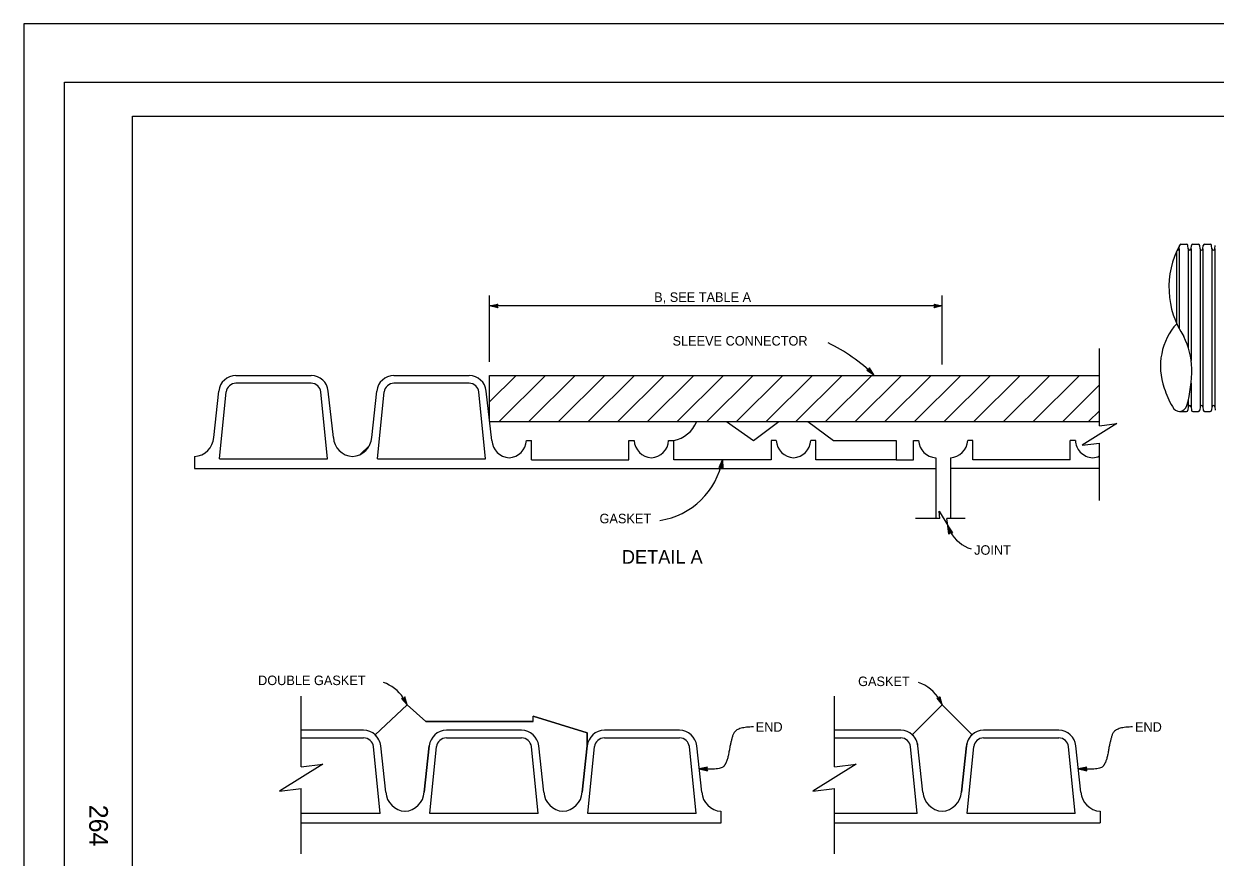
# Model space of a CAD drawing. Extents: x -894 to 866, y -472 to 714.
# Drawn here: x -894 to -18, y 100 to 714 of the extents above; entities that cross this region are included whole.
import ezdxf

# ---------------------------------------------------------------- set-up
doc = ezdxf.new("R2010")
doc.units = 0
for name, color, linetype in [('56 Stage 3 Anno', 7, 'Continuous'), ('57 Undefined', 7, 'Continuous'), ('60 Nongeo Data', 7, 'Continuous'), ('border_PLOTTING-ELEMENTS', 7, 'Continuous'), ('border_rw_22x34_Cut_Lines', 7, 'Continuous'), ('border_SHEET', 7, 'Continuous'), ('border_WITHIN-BORDER-anno', 7, 'Continuous')]:
    doc.layers.add(name, color=color, linetype=linetype)

msp = doc.modelspace()

# ---------------------------------------------------------------- linework, layer by layer
at = {"layer": '56 Stage 3 Anno'}
for p, q in [((-551.4, 464.66), (-551.4, 513.6)), ((-218.38, 462.75), (-218.38, 513.6)), ((-218.38, 505.88), (-551.4, 505.88)), ((-551.4, 505.88), (-551.4, 505.88)), ((-545.33, 507.23), (-545.33, 507.23)), ((-545.33, 504.52), (-545.33, 504.52)), ((-224.46, 507.24), (-224.46, 507.24)), ((-224.46, 504.53), (-224.46, 504.53)), ((-218.38, 505.88), (-218.38, 505.88)), ((-102.8, 417.69), (-102.8, 474.62)), ((-273.87, 458.54), (-273.87, 458.54)), ((-271.89, 460.38), (-271.89, 460.38)), ((-268.74, 455.02), (-268.74, 455.02)), ((-120.52, 406.78), (-124.32, 406.78)), ((-102.8, 362.52), (-102.8, 404.89)), ((-382.5, 386.88), (-382.5, 386.88)), ((-380.09, 392.62), (-380.09, 392.62)), ((-379.84, 386.4), (-379.84, 386.4)), ((-220.16, 349.46), (-238.22, 349.46)), ((-201.61, 349.46), (-214.96, 349.46)), ((-212.61, 339.49), (-214.29, 344.06)), ((-214.29, 344.06), (-214.29, 344.06)), ((-213.46, 337.89), (-213.46, 337.89)), ((-210.93, 338.83), (-210.93, 338.83)), ((-690.02, 166.57), (-690.02, 218.46)), ((-616.14, 216.81), (-616.14, 216.81)), ((-614.93, 217.41), (-612.1, 212.08)), ((-613.75, 218.07), (-613.75, 218.07)), ((-612.1, 212.08), (-612.1, 212.08)), ((-297.62, 166.57), (-297.62, 218.46)), ((-222.36, 217.01), (-222.36, 217.01)), ((-220.32, 215.91), (-218.48, 212.14)), ((-219.93, 218.19), (-219.93, 218.19)), ((-218.48, 212.14), (-218.48, 212.14)), ((-397.17, 165), (-397.17, 165)), ((-391.09, 166.35), (-391.09, 166.35)), ((-391.09, 163.65), (-391.09, 163.65)), ((-118.23, 165), (-118.23, 165)), ((-112.15, 166.35), (-112.15, 166.35)), ((-112.15, 163.65), (-112.15, 163.65)), ((-690.02, 102.55), (-690.02, 150.57)), ((-297.62, 102.55), (-297.62, 150.57))]:
    msp.add_line(p, q, dxfattribs=at)
for points in [[(-545.33, 504.52), (-551.4, 505.88), (-545.33, 507.23), (-545.54, 506.87), (-549.99, 505.88), (-545.54, 504.88), (-545.76, 505.24), (-548.6, 505.88), (-545.76, 506.51), (-545.97, 506.15), (-547.21, 505.88), (-545.97, 505.6), (-546.14, 505.88), (-545.33, 507.23), (-546.14, 505.88)], [(-224.46, 507.24), (-218.38, 505.88), (-224.46, 504.53), (-224.24, 504.89), (-219.79, 505.88), (-224.24, 506.88), (-224.03, 506.52), (-221.18, 505.88), (-224.03, 505.25), (-223.81, 505.61), (-222.58, 505.88), (-223.81, 506.16), (-223.65, 505.88), (-224.46, 504.53), (-223.65, 505.88)], [(-273.87, 458.54), (-268.74, 455.02), (-271.89, 460.38), (-272.01, 459.98), (-269.7, 456.05), (-273.46, 458.63), (-273.05, 458.72), (-270.65, 457.06), (-272.12, 459.58), (-272.24, 459.18), (-271.6, 458.09), (-272.64, 458.81), (-272.33, 458.87), (-271.89, 460.38), (-272.33, 458.87)], [(-382.5, 386.88), (-380.09, 392.62), (-379.84, 386.4), (-380.16, 386.68), (-380.34, 391.23), (-382.11, 387.03), (-381.72, 387.18), (-380.59, 389.87), (-380.47, 386.96), (-380.79, 387.23), (-380.84, 388.49), (-381.33, 387.33), (-381.03, 387.44), (-379.84, 386.4), (-381.03, 387.44)], [(-213.46, 337.89), (-214.29, 344.06), (-210.93, 338.83), (-211.34, 338.91), (-213.8, 342.74), (-213.2, 338.22), (-212.94, 338.54), (-213.33, 341.44), (-211.75, 338.98), (-212.16, 339.06), (-212.84, 340.12), (-212.68, 338.87), (-212.47, 339.12), (-210.93, 338.83), (-212.47, 339.12)], [(-616.14, 216.81), (-612.1, 212.08), (-613.75, 218.08), (-613.97, 217.72), (-612.76, 213.32), (-615.72, 216.79), (-615.31, 216.77), (-613.41, 214.55), (-614.19, 217.36), (-614.4, 217), (-614.07, 215.78), (-614.89, 216.75), (-614.57, 216.73), (-613.75, 218.08), (-614.57, 216.73)], [(-222.36, 217.01), (-218.48, 212.14), (-219.93, 218.19), (-220.16, 217.84), (-219.09, 213.41), (-221.95, 216.97), (-221.53, 216.94), (-219.71, 214.66), (-220.39, 217.49), (-220.62, 217.14), (-220.32, 215.91), (-221.11, 216.9), (-220.79, 216.87), (-219.93, 218.19), (-220.79, 216.87)], [(-391.09, 166.35), (-397.17, 165), (-391.09, 163.65), (-391.31, 164.01), (-395.76, 164.99), (-391.31, 165.99), (-391.52, 165.64), (-394.37, 165), (-391.53, 164.37), (-391.74, 164.73), (-392.97, 165), (-391.74, 165.28), (-391.9, 165), (-391.09, 163.65), (-391.9, 165)], [(-112.15, 166.35), (-118.23, 165), (-112.15, 163.65), (-112.37, 164.01), (-116.82, 164.99), (-112.37, 165.99), (-112.58, 165.64), (-115.43, 165), (-112.58, 164.37), (-112.8, 164.73), (-114.03, 165), (-112.8, 165.28), (-112.96, 165), (-112.15, 163.65), (-112.96, 165)]]:
    msp.add_lwpolyline(points, close=True, dxfattribs=at)
for points in [[(-102.8, 417.69), (-90, 419.29), (-115.6, 403.29), (-102.8, 404.89)], [(-220.16, 349.46), (-220.81, 354.66), (-214.31, 344.26), (-214.96, 349.46)], [(-690.02, 166.57), (-674.02, 168.57), (-706.02, 148.57), (-690.02, 150.57)], [(-297.62, 166.57), (-281.63, 168.57), (-313.62, 148.57), (-297.62, 150.57)]]:
    msp.add_lwpolyline(points, dxfattribs=at)
for centre, radius, start, end in [((-355.52, 367.15), 123.49, 45.35814, 64.53798), ((-434.22, 402.4), 55.01, 278.44638, 349.758), ((-187.8, 354.27), 28.88, 210.7799, 251.10098), ((-638.9, 201.32), 28.88, 33.87102, 71.10098), ((-245.28, 201.39), 28.88, 30.19051, 71.10098)]:
    msp.add_arc(centre, radius, start, end, dxfattribs=at)
for points in [[(-357.31, 195.92), (-370.56, 195.92), (-374.17, 184.47), (-376.48, 170.31), (-381.37, 163.99), (-397.17, 165)], [(-78.37, 195.92), (-91.62, 195.92), (-95.23, 184.47), (-97.54, 170.31), (-102.43, 163.99), (-118.23, 165)]]:
    msp.add_open_spline(points, degree=2, dxfattribs=at)
at = {"layer": '57 Undefined'}
for p, q in [((-551.4, 454.71), (-102.8, 454.71)), ((-551.4, 420.73), (-102.8, 420.73)), ((-524.28, 406.78), (-520.49, 406.78)), ((-520.49, 392.62), (-520.49, 406.78)), ((-448.88, 392.62), (-448.88, 406.78)), ((-239.69, 392.62), (-239.69, 406.78)), ((-195.93, 406.78), (-199.72, 406.78)), ((-195.93, 392.62), (-195.93, 406.78)), ((-124.32, 392.62), (-124.32, 406.78)), ((-223.19, 394.09), (-223.19, 386.14)), ((-223.19, 386.14), (-223.19, 349.46)), ((-212.42, 394.09), (-212.42, 386.14)), ((-212.42, 386.14), (-212.42, 349.46))]:
    msp.add_line(p, q, dxfattribs=at)
for centre, major_axis, start_param, end_param in [((-537.81, 407.56), (13.55, 0), 4.773615, 6.225745), ((-222.36, 407.56), (-13.55, 0), 0.05744, 1.50957), ((-213.25, 407.56), (13.55, 0), 4.773615, 6.225745)]:
    msp.add_ellipse(centre, major_axis=major_axis, ratio=0.996016, start_param=start_param, end_param=end_param, dxfattribs=at)
at = {"layer": '60 Nongeo Data'}
for p, q in [((-46.2, 545.55), (-46.2, 493.41)), ((-44.08, 547.89), (-43.8, 550.44)), ((-44.08, 547.89), (-43.8, 550.44)), ((-44.08, 547.89), (-44.08, 489.03)), ((-42.86, 551.31), (-38.71, 551.31)), ((-42.86, 551.31), (-38.71, 551.31)), ((-37.48, 547.89), (-37.76, 550.44)), ((-37.48, 547.89), (-37.76, 550.44)), ((-37.48, 547.89), (-37.48, 475.36)), ((-35.36, 547.89), (-35.09, 550.44)), ((-35.36, 547.89), (-35.09, 550.44)), ((-35.36, 547.89), (-35.36, 465.67)), ((-34.14, 551.31), (-29.99, 551.31)), ((-28.76, 547.89), (-29.04, 550.44)), ((-28.76, 547.89), (-28.76, 431.62)), ((-26.65, 547.89), (-26.37, 550.44)), ((-26.65, 547.89), (-26.65, 431.62)), ((-25.42, 551.31), (-21.27, 551.31)), ((-20.05, 547.89), (-20.33, 550.44)), ((-20.05, 547.89), (-20.05, 431.62)), ((-17.93, 547.89), (-17.65, 550.44)), ((-17.93, 547.89), (-17.93, 431.62)), ((-738.02, 454.71), (-682.68, 454.71)), ((-738.02, 454.71), (-682.68, 454.71)), ((-682.68, 448.96), (-738.02, 448.96)), ((-682.68, 448.96), (-735.62, 448.96)), ((-621.8, 454.71), (-566.46, 454.71)), ((-566.46, 448.96), (-621.8, 448.96)), ((-551.4, 435.14), (-531.83, 454.71)), ((-551.4, 420.73), (-551.4, 454.71)), ((-544.26, 420.73), (-510.29, 454.71)), ((-522.45, 420.73), (-488.47, 454.71)), ((-500.63, 420.73), (-466.65, 454.71)), ((-478.81, 420.73), (-444.83, 454.71)), ((-456.99, 420.73), (-423.02, 454.71)), ((-435.18, 420.73), (-401.2, 454.71)), ((-413.36, 420.73), (-379.38, 454.71)), ((-391.54, 420.73), (-357.56, 454.71)), ((-369.72, 420.73), (-335.75, 454.71)), ((-347.91, 420.73), (-313.93, 454.71)), ((-326.09, 420.73), (-292.11, 454.71)), ((-304.27, 420.73), (-270.3, 454.71)), ((-282.45, 420.73), (-248.48, 454.71)), ((-260.64, 420.73), (-226.66, 454.71)), ((-238.82, 420.73), (-204.84, 454.71)), ((-217, 420.73), (-183.03, 454.71)), ((-195.19, 420.73), (-161.21, 454.71)), ((-173.37, 420.73), (-139.39, 454.71)), ((-151.55, 420.73), (-117.57, 454.71)), ((-129.73, 420.73), (-102.8, 447.66)), ((-35.36, 448.9), (-35.36, 431.62)), ((-754.35, 409.08), (-750.64, 443.18)), ((-750.13, 393.34), (-745.21, 442.55)), ((-670.57, 393.34), (-675.49, 442.55)), ((-666.35, 409.08), (-670.06, 443.18)), ((-638.13, 409.08), (-634.42, 443.18)), ((-633.92, 393.34), (-628.99, 442.55)), ((-554.35, 393.34), (-559.27, 442.55)), ((-549.88, 406.76), (-553.84, 443.18)), ((-37.48, 431.62), (-37.76, 429.06)), ((-37.48, 431.62), (-37.76, 429.06)), ((-37.48, 436.24), (-37.48, 431.62)), ((-35.36, 431.62), (-35.09, 429.06)), ((-35.36, 431.62), (-35.09, 429.06)), ((-28.76, 431.62), (-29.04, 429.06)), ((-26.65, 431.62), (-26.37, 429.06)), ((-20.05, 431.62), (-20.33, 429.06)), ((-17.93, 431.62), (-17.65, 429.06)), ((-399.08, 420.73), (-377.15, 420.73)), ((-377.15, 420.73), (-357.39, 406.78)), ((-357.39, 406.78), (-338.56, 420.73)), ((-338.56, 420.73), (-317.2, 420.73)), ((-317.2, 420.73), (-298.36, 406.78)), ((-110.73, 420.73), (-102.8, 428.66)), ((-43.91, 428.2), (-38.71, 428.2)), ((-41.71, 428.2), (-38.71, 428.2)), ((-34.14, 428.2), (-29.99, 428.2)), ((-25.42, 428.2), (-21.27, 428.2)), ((-646.51, 396.49), (-639.63, 403.37)), ((-448.88, 406.78), (-445.09, 406.78)), ((-419.69, 406.78), (-415.9, 406.78)), ((-415.9, 392.62), (-415.9, 406.78)), ((-340.49, 406.78), (-344.28, 406.78)), ((-344.28, 406.78), (-344.28, 392.62)), ((-311.3, 406.78), (-315.09, 406.78)), ((-311.3, 392.62), (-311.3, 406.78)), ((-298.36, 406.78), (-252.37, 406.78)), ((-252.37, 406.78), (-252.37, 392.62)), ((-239.69, 406.78), (-235.89, 406.78)), ((-768.46, 394.97), (-768.46, 386.14)), ((-768.46, 386.14), (-538.38, 386.14)), ((-750.13, 393.34), (-670.57, 393.34)), ((-726.75, 393.34), (-670.57, 393.34)), ((-633.92, 393.34), (-554.35, 393.34)), ((-538.38, 386.14), (-223.19, 386.14)), ((-520.49, 392.62), (-448.88, 392.62)), ((-520.49, 392.62), (-448.88, 392.62)), ((-344.28, 392.62), (-415.9, 392.62)), ((-252.37, 392.62), (-311.3, 392.62)), ((-252.37, 392.62), (-239.69, 392.62)), ((-102.8, 386.14), (-212.42, 386.14)), ((-124.32, 392.62), (-195.93, 392.62)), ((-124.32, 392.62), (-195.93, 392.62)), ((-635.6, 190.18), (-612.1, 212.08)), ((-635.6, 190.18), (-612.1, 212.08)), ((-598.33, 200.01), (-612.1, 212.08)), ((-612.1, 212.08), (-598.33, 200.01)), ((-240.44, 190.18), (-218.48, 212.14)), ((-240.44, 190.18), (-218.48, 212.14)), ((-196.51, 190.18), (-218.48, 212.14)), ((-218.48, 212.14), (-196.51, 190.18)), ((-479.6, 191.47), (-519.38, 203.86)), ((-519.38, 200.01), (-519.38, 203.86)), ((-519.38, 203.86), (-479.6, 191.47)), ((-519.38, 200.01), (-519.38, 203.86)), ((-644.08, 193.57), (-689.89, 193.57)), ((-519.38, 200.01), (-598.33, 200.01)), ((-598.33, 200.01), (-519.38, 200.01)), ((-527.86, 193.57), (-583.2, 193.57)), ((-527.86, 193.57), (-583.2, 193.57)), ((-411.64, 193.57), (-466.98, 193.57)), ((-411.64, 193.57), (-466.98, 193.57)), ((-248.92, 193.57), (-297.5, 193.57)), ((-132.7, 193.57), (-188.04, 193.57)), ((-689.89, 187.83), (-644.08, 187.83)), ((-583.2, 187.83), (-527.86, 187.83)), ((-479.6, 182.05), (-479.6, 191.47)), ((-479.6, 191.47), (-479.6, 182.05)), ((-466.98, 187.83), (-414.04, 187.83)), ((-466.98, 187.83), (-411.64, 187.83)), ((-297.5, 187.83), (-248.92, 187.83)), ((-188.04, 187.83), (-132.7, 187.83)), ((-631.96, 132.21), (-636.89, 181.42)), ((-627.75, 147.94), (-631.46, 182.05)), ((-599.53, 147.94), (-595.82, 182.05)), ((-595.82, 182.05), (-599.53, 147.94)), ((-595.31, 132.21), (-590.39, 181.42)), ((-515.75, 132.21), (-520.67, 181.42)), ((-511.53, 147.94), (-515.24, 182.05)), ((-511.53, 147.94), (-515.24, 182.05)), ((-483.31, 147.94), (-479.6, 182.05)), ((-479.6, 182.05), (-483.31, 147.94)), ((-479.09, 132.21), (-474.17, 181.42)), ((-399.53, 132.21), (-404.45, 181.42)), ((-395.31, 147.94), (-399.02, 182.05)), ((-236.8, 132.21), (-241.73, 181.42)), ((-232.59, 147.94), (-236.3, 182.05)), ((-204.37, 147.94), (-200.66, 182.05)), ((-200.66, 182.05), (-204.37, 147.94)), ((-200.15, 132.21), (-195.23, 181.42)), ((-120.58, 132.21), (-125.51, 181.42)), ((-116.37, 147.94), (-120.08, 182.05)), ((-631.96, 132.21), (-689.89, 132.21)), ((-515.75, 132.21), (-595.31, 132.21)), ((-422.92, 132.21), (-479.09, 132.21)), ((-399.53, 132.21), (-479.09, 132.21)), ((-381.2, 133.83), (-381.2, 125.01)), ((-236.8, 132.21), (-297.5, 132.21)), ((-120.58, 132.21), (-200.15, 132.21)), ((-102.26, 133.83), (-102.26, 125.23)), ((-381.2, 125.01), (-689.89, 125.01)), ((-102.26, 125.01), (-297.5, 125.01))]:
    msp.add_line(p, q, dxfattribs=at)
for points in [[(-627.75, 147.94), (-627.75, 147.94), (-631.46, 182.05)], [(-232.59, 147.94), (-232.59, 147.94), (-236.3, 182.05), (-236.3, 182.05)]]:
    msp.add_lwpolyline(points, dxfattribs=at)
msp.add_arc((-420.24, 429.13), 22.77, 281.01028, 338.33819, dxfattribs=at)
for centre, major_axis, ratio, start_param, end_param in [((16.21, 519.48), (-67.89, 0), 0.975767, 5.79635, 6.861835), ((-45.07, 547.95), (-1.13, 0), 0.996016, 1.112829, 1.50957), ((-45.07, 547.95), (-1.13, 0), 0.996016, 1.172438, 1.50957), ((-45.21, 547.95), (1.13, 0), 0.996016, 4.773615, 6.225745), ((-45.21, 547.95), (1.13, 0), 0.996016, 4.773615, 6.225745), ((-42.83, 550.34), (-0.975, 0), 0.996016, 4.735407, 6.17345), ((-42.83, 550.34), (-0.975, 0), 0.996016, 4.735407, 6.17345), ((-38.73, 550.34), (-0.975, 0), 0.996016, 3.251328, 4.689371), ((-38.73, 550.34), (-0.975, 0), 0.996016, 3.251328, 4.689371), ((-36.35, 547.95), (-1.13, 0), 0.996016, 0.05744, 1.50957), ((-36.35, 547.95), (-1.13, 0), 0.996016, 0.05744, 1.50957), ((-36.49, 547.95), (1.13, 0), 0.996016, 4.773615, 6.225745), ((-36.49, 547.95), (1.13, 0), 0.996016, 4.773615, 6.225745), ((-34.12, 550.34), (-0.975, 0), 0.996016, 4.735407, 6.17345), ((-34.12, 550.34), (-0.975, 0), 0.996016, 4.735407, 6.17345), ((-30.01, 550.34), (-0.975, 0), 0.996016, 3.251328, 4.689371), ((-27.64, 547.95), (-1.13, 0), 0.996016, 0.05744, 1.50957), ((-27.78, 547.95), (1.13, 0), 0.996016, 4.773615, 6.225745), ((-25.4, 550.34), (-0.975, 0), 0.996016, 4.735407, 6.17345), ((-21.3, 550.34), (-0.975, 0), 0.996016, 3.251328, 4.689371), ((-18.92, 547.95), (-1.13, 0), 0.996016, 0.05744, 1.50957), ((-19.06, 547.95), (1.13, 0), 0.996016, 4.773615, 6.225745), ((-19.95, 461.55), (0, 42.85), 0.88539, 0.753982, 1.956425), ((-83.24, 458.3), (0, 52.82), 0.91536, 4.74081, 5.204278), ((-118.25, 458.7), (0, 91.05), 0.91536, 4.420898, 4.724525), ((-737.72, 441.77), (-12.99, 0), 0.996016, 4.735407, 6.17345), ((-738.02, 441.76), (-7.23, 0), 0.996016, 4.712389, 6.17345), ((-682.98, 441.77), (-12.99, 0), 0.996016, 3.251328, 4.689371), ((-682.68, 441.76), (-7.23, 0), 0.996016, 3.251328, 4.712389), ((-621.5, 441.77), (-12.99, 0), 0.996016, 4.735407, 6.17345), ((-621.8, 441.76), (-7.23, 0), 0.996016, 4.712389, 6.17345), ((-566.76, 441.77), (-12.99, 0), 0.996016, 3.251328, 4.689371), ((-566.46, 441.76), (-7.23, 0), 0.996016, 3.251328, 4.712389), ((-7.68, 461.93), (0, -54.38), 0.91536, 5.020733, 5.300858), ((-43.9, 434.49), (0, -6.29), 0.91536, 5.163399, 7.537833), ((-36.35, 431.56), (-1.13, 0), 0.996016, 4.773615, 6.225745), ((-36.35, 431.56), (-1.13, 0), 0.996016, 4.773615, 6.225745), ((-36.49, 431.56), (1.13, 0), 0.996016, 0.05744, 1.50957), ((-36.49, 431.56), (1.13, 0), 0.996016, 0.05744, 1.50957), ((-27.64, 431.56), (-1.13, 0), 0.996016, 4.773615, 6.225745), ((-27.78, 431.56), (1.13, 0), 0.996016, 0.05744, 1.50957), ((-18.92, 431.56), (-1.13, 0), 0.996016, 4.773615, 6.225745), ((-19.06, 431.56), (1.13, 0), 0.996016, 0.05744, 1.50957), ((-38.73, 429.17), (0.975, 0), 0.996016, 4.735407, 6.17345), ((-38.73, 429.17), (0.975, 0), 0.996016, 4.735407, 6.17345), ((-34.12, 429.17), (0.975, 0), 0.996016, 3.251328, 4.689371), ((-34.12, 429.17), (0.975, 0), 0.996016, 3.251328, 4.689371), ((-30.01, 429.17), (0.975, 0), 0.996016, 4.735407, 6.17345), ((-25.4, 429.17), (0.975, 0), 0.996016, 3.251328, 4.689371), ((-21.3, 429.17), (0.975, 0), 0.996016, 4.735407, 6.17345), ((-769.38, 409.94), (15.06, 0), 0.996016, 4.773615, 6.225745), ((-651.32, 409.94), (-15.06, 0), 0.996016, 0.05744, 1.50957), ((-653.16, 409.94), (15.06, 0), 0.996016, 4.773615, 6.225745), ((-536.16, 407.56), (-13.55, 0), 0.996016, 0.05744, 1.50957), ((-536.16, 407.56), (-13.55, 0), 0.996016, 0.05744, 1.50957), ((-431.56, 407.56), (-13.55, 0), 0.996016, 0.05744, 1.50957), ((-431.56, 407.56), (-13.55, 0), 0.996016, 0.05744, 1.50957), ((-433.22, 407.56), (13.55, 0), 0.996016, 4.773615, 6.225745), ((-326.96, 407.56), (-13.55, 0), 0.996016, 0.05744, 1.50957), ((-328.62, 407.56), (13.55, 0), 0.996016, 4.773615, 6.225745), ((-106.99, 407.56), (-13.55, 0), 0.996016, 0.05744, 0.754141), ((-106.99, 407.56), (-13.55, 0), 0.996016, 0.754141, 1.50957), ((-108.65, 407.56), (13.55, 0), 0.996016, 4.773615, 5.158929), ((-644.38, 180.63), (-12.99, 0), 0.996016, 3.251328, 4.689371), ((-582.9, 180.63), (-12.99, 0), 0.996016, 4.735407, 6.17345), ((-582.9, 180.63), (-12.99, 0), 0.996016, 4.735407, 6.17345), ((-528.16, 180.63), (-12.99, 0), 0.996016, 3.251328, 4.689371), ((-528.16, 180.63), (-12.99, 0), 0.996016, 3.251328, 4.689371), ((-466.68, 180.63), (-12.99, 0), 0.996016, 4.735407, 6.17345), ((-411.94, 180.63), (-12.99, 0), 0.996016, 3.251328, 4.689371), ((-249.21, 180.63), (-12.99, 0), 0.996016, 3.251328, 4.689371), ((-187.74, 180.63), (-12.99, 0), 0.996016, 4.735407, 6.17345), ((-133, 180.63), (-12.99, 0), 0.996016, 3.251328, 4.689371), ((-644.08, 180.63), (-7.23, 0), 0.996016, 3.251328, 4.712389), ((-644.38, 180.63), (-12.99, 0), 0.996016, 3.251328, 3.971212), ((-583.2, 180.63), (-7.23, 0), 0.996016, 4.712389, 6.17345), ((-527.86, 180.63), (-7.23, 0), 0.996016, 3.251328, 4.712389), ((-466.98, 180.63), (-7.23, 0), 0.996016, 4.712389, 6.17345), ((-411.64, 180.63), (-7.23, 0), 0.996016, 3.251328, 4.712389), ((-248.92, 180.63), (-7.23, 0), 0.996016, 3.251328, 4.712389), ((-249.21, 180.63), (-12.99, 0), 0.996016, 3.251328, 3.971212), ((-187.74, 180.63), (-12.99, 0), 0.996016, 5.453566, 6.17345), ((-188.04, 180.63), (-7.23, 0), 0.996016, 4.712389, 6.17345), ((-132.7, 180.63), (-7.23, 0), 0.996016, 3.251328, 4.712389), ((-612.72, 148.81), (-15.06, 0), 0.996016, 0.05744, 1.50957), ((-612.72, 148.81), (-15.06, 0), 0.996016, 0.05744, 1.50957), ((-614.56, 148.81), (15.06, 0), 0.996016, 4.773615, 6.225745), ((-614.56, 148.81), (15.06, 0), 0.996016, 4.773615, 6.225745), ((-496.5, 148.81), (-15.06, 0), 0.996016, 0.05744, 1.50957), ((-496.5, 148.81), (-15.06, 0), 0.996016, 0.05744, 1.50957), ((-498.34, 148.81), (15.06, 0), 0.996016, 4.773615, 6.225745), ((-498.34, 148.81), (15.06, 0), 0.996016, 4.773615, 6.225745), ((-380.28, 148.81), (-15.06, 0), 0.996016, 0.05744, 1.50957), ((-217.56, 148.81), (-15.06, 0), 0.996016, 0.05744, 1.50957), ((-217.56, 148.81), (-15.06, 0), 0.996016, 0.05744, 1.50957), ((-219.4, 148.81), (15.06, 0), 0.996016, 4.773615, 6.225745), ((-219.4, 148.81), (15.06, 0), 0.996016, 4.773615, 6.225745), ((-101.34, 148.81), (-15.06, 0), 0.996016, 0.05744, 1.50957)]:
    msp.add_ellipse(centre, major_axis=major_axis, ratio=ratio, start_param=start_param, end_param=end_param, dxfattribs=at)
at = {"layer": 'border_PLOTTING-ELEMENTS'}
for points in [[(-894.04, -472.44), (865.96, -472.44), (865.96, 713.56), (-894.04, 713.56)], [(-864.04, 670.56), (835.96, 670.56), (835.96, -429.44), (-864.04, -429.44)]]:
    msp.add_lwpolyline(points, close=True, dxfattribs=at)
at = {"layer": 'border_rw_22x34_Cut_Lines'}
msp.add_lwpolyline([(-864.04, 670.56), (835.96, 670.56), (835.96, -429.44), (-864.04, -429.44)], close=True, dxfattribs=at)
at = {"layer": 'border_SHEET'}
for p, q in [((-814.04, 645.56), (810.96, 645.56)), ((-814.04, -404.44), (-814.04, 645.56))]:
    msp.add_line(p, q, dxfattribs=at)

# ---------------------------------------------------------------- texts
at = {"layer": '57 Undefined'}
for s, height, p in [('B, SEE TABLE A', 7, (-430.33, 508.83)), ('SLEEVE CONNECTOR', 7, (-416.84, 476.67)), ('GASKET', 7, (-470.55, 345.85)), ('DETAIL A', 10, (-454.11, 316.12)), ('JOINT', 7, (-194.96, 322.68)), ('DOUBLE GASKET', 7, (-721.71, 226.72)), ('GASKET', 7, (-280.32, 226)), ('END', 7, (-355.6, 192.4)), ('END', 7, (-76.66, 192.4))]:
    msp.add_text(s, height=height, dxfattribs=at).set_placement(p)
at = {"layer": 'border_WITHIN-BORDER-anno'}
msp.add_text('264', height=13.78, rotation=270, dxfattribs=at).set_placement((-845.95, 138.66))

doc.saveas('drawing.dxf')
